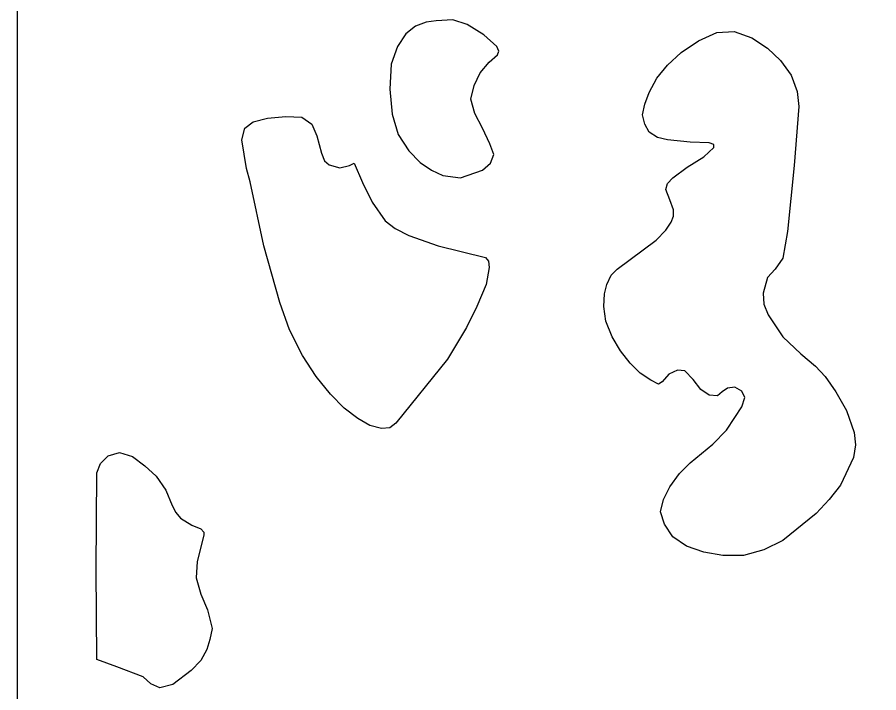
# Model space of a CAD drawing. Header units: centimetres. Extents: x 14.6 to 27.5, y -9.5 to 9.4.
# Drawn here: x 21.198 to 23.831, y -0.989 to 1.074 of the extents above; entities that cross this region are included whole.
import ezdxf

# ---------------------------------------------------------------- set-up
doc = ezdxf.new("R2010")
doc.units = ezdxf.units.CM
doc.header["$MEASUREMENT"] = 0
doc.layers.add('layer 1', color=7, linetype='Continuous')

msp = doc.modelspace()

# ---------------------------------------------------------------- linework, layer by layer
at = {"layer": 'layer 1', "color": 250}
for points, knots in [([(27.5, -9.49904), (27.5, -9.49904), (21.19814, -9.50001), (21.19814, -9.50001), (21.19814, -9.50001), (21.19814, -9.50001), (21.19814, 9.40559), (21.19814, 9.40559), (21.19814, 9.40559), (21.19814, 9.40559), (27.5, 9.40559), (27.5, 9.40559), (27.5, 9.40559), (27.5, 9.40559), (27.5, -9.49904), (27.5, -9.49904)], [0, 0, 0, 0, 0.2, 0.2, 0.2, 0.2, 0.4, 0.4, 0.4, 0.4, 0.6, 0.6, 0.6, 0.6, 1, 1, 1, 1]), ([(22.55234, 0.58311), (22.55234, 0.58311), (22.49877, 0.59008), (22.49877, 0.59008), (22.49877, 0.59008), (22.49877, 0.59008), (22.46411, 0.60674), (22.46411, 0.60674), (22.46411, 0.60674), (22.46411, 0.60674), (22.42945, 0.63057), (22.42945, 0.63057), (22.42945, 0.63057), (22.42945, 0.63057), (22.39444, 0.66621), (22.39444, 0.66621), (22.39444, 0.66621), (22.39444, 0.66621), (22.36223, 0.71619), (22.36223, 0.71619), (22.36223, 0.71619), (22.36223, 0.71619), (22.34368, 0.77798), (22.34368, 0.77798), (22.34368, 0.77798), (22.34368, 0.77798), (22.33668, 0.85391), (22.33668, 0.85391), (22.33668, 0.85391), (22.33668, 0.85391), (22.34123, 0.93004), (22.34123, 0.93004), (22.34123, 0.93004), (22.34123, 0.93004), (22.35978, 0.98466), (22.35978, 0.98466), (22.35978, 0.98466), (22.35978, 0.98466), (22.38534, 1.02263), (22.38534, 1.02263), (22.38534, 1.02263), (22.38534, 1.02263), (22.41545, 1.04645), (22.41545, 1.04645), (22.41545, 1.04645), (22.41545, 1.04645), (22.44801, 1.05827), (22.44801, 1.05827), (22.44801, 1.05827), (22.44801, 1.05827), (22.47812, 1.06311), (22.47812, 1.06311), (22.47812, 1.06311), (22.47812, 1.06311), (22.52888, 1.06544), (22.52888, 1.06544), (22.52888, 1.06544), (22.52888, 1.06544), (22.573, 1.0511), (22.573, 1.0511), (22.573, 1.0511), (22.573, 1.0511), (22.62411, 1.0203), (22.62411, 1.0203), (22.62411, 1.0203), (22.62411, 1.0203), (22.66332, 0.98466), (22.66332, 0.98466), (22.66332, 0.98466), (22.66332, 0.98466), (22.67032, 0.97033), (22.67032, 0.97033), (22.67032, 0.97033), (22.67032, 0.97033), (22.66577, 0.95851), (22.66577, 0.95851), (22.66577, 0.95851), (22.66577, 0.95851), (22.64021, 0.93701), (22.64021, 0.93701), (22.64021, 0.93701), (22.64021, 0.93701), (22.61256, 0.90389), (22.61256, 0.90389), (22.61256, 0.90389), (22.61256, 0.90389), (22.594, 0.86573), (22.594, 0.86573), (22.594, 0.86573), (22.594, 0.86573), (22.58455, 0.82311), (22.58455, 0.82311), (22.58455, 0.82311), (22.58455, 0.82311), (22.5961, 0.7803), (22.5961, 0.7803), (22.5961, 0.7803), (22.5961, 0.7803), (22.61956, 0.73517), (22.61956, 0.73517), (22.61956, 0.73517), (22.61956, 0.73517), (22.64267, 0.68752), (22.64267, 0.68752), (22.64267, 0.68752), (22.64267, 0.68752), (22.65422, 0.65439), (22.65422, 0.65439), (22.65422, 0.65439), (22.65422, 0.65439), (22.64477, 0.62824), (22.64477, 0.62824), (22.64477, 0.62824), (22.64477, 0.62824), (22.61956, 0.60674), (22.61956, 0.60674), (22.61956, 0.60674), (22.61956, 0.60674), (22.55234, 0.58311), (22.55234, 0.58311)], [0, 0, 0, 0, 0.0322581, 0.0322581, 0.0322581, 0.0322581, 0.0645161, 0.0645161, 0.0645161, 0.0645161, 0.0967742, 0.0967742, 0.0967742, 0.0967742, 0.1290323, 0.1290323, 0.1290323, 0.1290323, 0.1612903, 0.1612903, 0.1612903, 0.1612903, 0.1935484, 0.1935484, 0.1935484, 0.1935484, 0.2258065, 0.2258065, 0.2258065, 0.2258065, 0.2580645, 0.2580645, 0.2580645, 0.2580645, 0.2903226, 0.2903226, 0.2903226, 0.2903226, 0.3225806, 0.3225806, 0.3225806, 0.3225806, 0.3548387, 0.3548387, 0.3548387, 0.3548387, 0.3870968, 0.3870968, 0.3870968, 0.3870968, 0.4193548, 0.4193548, 0.4193548, 0.4193548, 0.4516129, 0.4516129, 0.4516129, 0.4516129, 0.483871, 0.483871, 0.483871, 0.483871, 0.516129, 0.516129, 0.516129, 0.516129, 0.5483871, 0.5483871, 0.5483871, 0.5483871, 0.5806452, 0.5806452, 0.5806452, 0.5806452, 0.6129032, 0.6129032, 0.6129032, 0.6129032, 0.6451613, 0.6451613, 0.6451613, 0.6451613, 0.6774194, 0.6774194, 0.6774194, 0.6774194, 0.7096774, 0.7096774, 0.7096774, 0.7096774, 0.7419355, 0.7419355, 0.7419355, 0.7419355, 0.7741935, 0.7741935, 0.7741935, 0.7741935, 0.8064516, 0.8064516, 0.8064516, 0.8064516, 0.8387097, 0.8387097, 0.8387097, 0.8387097, 0.8709677, 0.8709677, 0.8709677, 0.8709677, 0.9032258, 0.9032258, 0.9032258, 0.9032258, 0.9354839, 0.9354839, 0.9354839, 0.9354839, 1, 1, 1, 1]), ([(23.36598, -0.18687), (23.36598, -0.18687), (23.32432, -0.22968), (23.32432, -0.22968), (23.32432, -0.22968), (23.32432, -0.22968), (23.25465, -0.28682), (23.25465, -0.28682), (23.25465, -0.28682), (23.25465, -0.28682), (23.22209, -0.31994), (23.22209, -0.31994), (23.22209, -0.31994), (23.22209, -0.31994), (23.19198, -0.36043), (23.19198, -0.36043), (23.19198, -0.36043), (23.19198, -0.36043), (23.17342, -0.39839), (23.17342, -0.39839), (23.17342, -0.39839), (23.17342, -0.39839), (23.16432, -0.43636), (23.16432, -0.43636), (23.16432, -0.43636), (23.16432, -0.43636), (23.17587, -0.47452), (23.17587, -0.47452), (23.17587, -0.47452), (23.17587, -0.47452), (23.20143, -0.51248), (23.20143, -0.51248), (23.20143, -0.51248), (23.20143, -0.51248), (23.24309, -0.54096), (23.24309, -0.54096), (23.24309, -0.54096), (23.24309, -0.54096), (23.29631, -0.55994), (23.29631, -0.55994), (23.29631, -0.55994), (23.29631, -0.55994), (23.35443, -0.56963), (23.35443, -0.56963), (23.35443, -0.56963), (23.35443, -0.56963), (23.41709, -0.56963), (23.41709, -0.56963), (23.41709, -0.56963), (23.41709, -0.56963), (23.47976, -0.55297), (23.47976, -0.55297), (23.47976, -0.55297), (23.47976, -0.55297), (23.53753, -0.5243), (23.53753, -0.5243), (23.53753, -0.5243), (23.53753, -0.5243), (23.63976, -0.4412), (23.63976, -0.4412), (23.63976, -0.4412), (23.63976, -0.4412), (23.67897, -0.39839), (23.67897, -0.39839), (23.67897, -0.39839), (23.67897, -0.39839), (23.71363, -0.35558), (23.71363, -0.35558), (23.71363, -0.35558), (23.71363, -0.35558), (23.75319, -0.27016), (23.75319, -0.27016), (23.75319, -0.27016), (23.75319, -0.27016), (23.76019, -0.232), (23.76019, -0.232), (23.76019, -0.232), (23.76019, -0.232), (23.75564, -0.19403), (23.75564, -0.19403), (23.75564, -0.19403), (23.75564, -0.19403), (23.73219, -0.12759), (23.73219, -0.12759), (23.73219, -0.12759), (23.73219, -0.12759), (23.69998, -0.07045), (23.69998, -0.07045), (23.69998, -0.07045), (23.69998, -0.07045), (23.66742, -0.02299), (23.66742, -0.02299), (23.66742, -0.02299), (23.66742, -0.02299), (23.63731, 0.008), (23.63731, 0.008), (23.63731, 0.008), (23.63731, 0.008), (23.5932, 0.04597), (23.5932, 0.04597), (23.5932, 0.04597), (23.5932, 0.04597), (23.53753, 0.09827), (23.53753, 0.09827), (23.53753, 0.09827), (23.53753, 0.09827), (23.49342, 0.16471), (23.49342, 0.16471), (23.49342, 0.16471), (23.49342, 0.16471), (23.47976, 0.19802), (23.47976, 0.19802), (23.47976, 0.19802), (23.47976, 0.19802), (23.47731, 0.23134), (23.47731, 0.23134), (23.47731, 0.23134), (23.47731, 0.23134), (23.49132, 0.2788), (23.49132, 0.2788), (23.49132, 0.2788), (23.49132, 0.2788), (23.51442, 0.30495), (23.51442, 0.30495), (23.51442, 0.30495), (23.51442, 0.30495), (23.53753, 0.33827), (23.53753, 0.33827), (23.53753, 0.33827), (23.53753, 0.33827), (23.55153, 0.41904), (23.55153, 0.41904), (23.55153, 0.41904), (23.55153, 0.41904), (23.57219, 0.62108), (23.57219, 0.62108), (23.57219, 0.62108), (23.57219, 0.62108), (23.58619, 0.80161), (23.58619, 0.80161), (23.58619, 0.80161), (23.58619, 0.80161), (23.58164, 0.84674), (23.58164, 0.84674), (23.58164, 0.84674), (23.58164, 0.84674), (23.56309, 0.89672), (23.56309, 0.89672), (23.56309, 0.89672), (23.56309, 0.89672), (23.53053, 0.94185), (23.53053, 0.94185), (23.53053, 0.94185), (23.53053, 0.94185), (23.49132, 0.97982), (23.49132, 0.97982), (23.49132, 0.97982), (23.49132, 0.97982), (23.44265, 1.01081), (23.44265, 1.01081), (23.44265, 1.01081), (23.44265, 1.01081), (23.38909, 1.02979), (23.38909, 1.02979), (23.38909, 1.02979), (23.38909, 1.02979), (23.33587, 1.02747), (23.33587, 1.02747), (23.33587, 1.02747), (23.33587, 1.02747), (23.2802, 1.00132), (23.2802, 1.00132), (23.2802, 1.00132), (23.2802, 1.00132), (23.22699, 0.96568), (23.22699, 0.96568), (23.22699, 0.96568), (23.22699, 0.96568), (23.18498, 0.92752), (23.18498, 0.92752), (23.18498, 0.92752), (23.18498, 0.92752), (23.15277, 0.88723), (23.15277, 0.88723), (23.15277, 0.88723), (23.15277, 0.88723), (23.12966, 0.84442), (23.12966, 0.84442), (23.12966, 0.84442), (23.12966, 0.84442), (23.11565, 0.80878), (23.11565, 0.80878), (23.11565, 0.80878), (23.11565, 0.80878), (23.10865, 0.77546), (23.10865, 0.77546), (23.10865, 0.77546), (23.10865, 0.77546), (23.11565, 0.74698), (23.11565, 0.74698), (23.11565, 0.74698), (23.11565, 0.74698), (23.12966, 0.72316), (23.12966, 0.72316), (23.12966, 0.72316), (23.12966, 0.72316), (23.15487, 0.7065), (23.15487, 0.7065), (23.15487, 0.7065), (23.15487, 0.7065), (23.18498, 0.69953), (23.18498, 0.69953), (23.18498, 0.69953), (23.18498, 0.69953), (23.25465, 0.69236), (23.25465, 0.69236), (23.25465, 0.69236), (23.25465, 0.69236), (23.31276, 0.69004), (23.31276, 0.69004), (23.31276, 0.69004), (23.31276, 0.69004), (23.32642, 0.68519), (23.32642, 0.68519), (23.32642, 0.68519), (23.32642, 0.68519), (23.32642, 0.6757), (23.32642, 0.6757), (23.32642, 0.6757), (23.32642, 0.6757), (23.29631, 0.64723), (23.29631, 0.64723), (23.29631, 0.64723), (23.29631, 0.64723), (23.24554, 0.61623), (23.24554, 0.61623), (23.24554, 0.61623), (23.24554, 0.61623), (23.20143, 0.58311), (23.20143, 0.58311), (23.20143, 0.58311), (23.20143, 0.58311), (23.18498, 0.56645), (23.18498, 0.56645), (23.18498, 0.56645), (23.18498, 0.56645), (23.18042, 0.54727), (23.18042, 0.54727), (23.18042, 0.54727), (23.18042, 0.54727), (23.19198, 0.51648), (23.19198, 0.51648), (23.19198, 0.51648), (23.19198, 0.51648), (23.20353, 0.48568), (23.20353, 0.48568), (23.20353, 0.48568), (23.20353, 0.48568), (23.20353, 0.4665), (23.20353, 0.4665), (23.20353, 0.4665), (23.20353, 0.4665), (23.19688, 0.44752), (23.19688, 0.44752), (23.19688, 0.44752), (23.19688, 0.44752), (23.18042, 0.42388), (23.18042, 0.42388), (23.18042, 0.42388), (23.18042, 0.42388), (23.15032, 0.39289), (23.15032, 0.39289), (23.15032, 0.39289), (23.15032, 0.39289), (23.03198, 0.30495), (23.03198, 0.30495), (23.03198, 0.30495), (23.03198, 0.30495), (23.01342, 0.28597), (23.01342, 0.28597), (23.01342, 0.28597), (23.01342, 0.28597), (22.99977, 0.25749), (22.99977, 0.25749), (22.99977, 0.25749), (22.99977, 0.25749), (22.99277, 0.22902), (22.99277, 0.22902), (22.99277, 0.22902), (22.99277, 0.22902), (22.99032, 0.19086), (22.99032, 0.19086), (22.99032, 0.19086), (22.99032, 0.19086), (22.99732, 0.14572), (22.99732, 0.14572), (22.99732, 0.14572), (22.99732, 0.14572), (23.01588, 0.09827), (23.01588, 0.09827), (23.01588, 0.09827), (23.01588, 0.09827), (23.04143, 0.05546), (23.04143, 0.05546), (23.04143, 0.05546), (23.04143, 0.05546), (23.07154, 0.01749), (23.07154, 0.01749), (23.07154, 0.01749), (23.07154, 0.01749), (23.10165, -0.0135), (23.10165, -0.0135), (23.10165, -0.0135), (23.10165, -0.0135), (23.13421, -0.03481), (23.13421, -0.03481), (23.13421, -0.03481), (23.13421, -0.03481), (23.15732, -0.04682), (23.15732, -0.04682), (23.15732, -0.04682), (23.15732, -0.04682), (23.16887, -0.03965), (23.16887, -0.03965), (23.16887, -0.03965), (23.16887, -0.03965), (23.18988, -0.01583), (23.18988, -0.01583), (23.18988, -0.01583), (23.18988, -0.01583), (23.21543, -0.00401), (23.21543, -0.00401), (23.21543, -0.00401), (23.21543, -0.00401), (23.23854, -0.00633), (23.23854, -0.00633), (23.23854, -0.00633), (23.23854, -0.00633), (23.2641, -0.03248), (23.2641, -0.03248), (23.2641, -0.03248), (23.2641, -0.03248), (23.28721, -0.06328), (23.28721, -0.06328), (23.28721, -0.06328), (23.28721, -0.06328), (23.31276, -0.07994), (23.31276, -0.07994), (23.31276, -0.07994), (23.31276, -0.07994), (23.33832, -0.08246), (23.33832, -0.08246), (23.33832, -0.08246), (23.33832, -0.08246), (23.35197, -0.07045), (23.35197, -0.07045), (23.35197, -0.07045), (23.35197, -0.07045), (23.36843, -0.05863), (23.36843, -0.05863), (23.36843, -0.05863), (23.36843, -0.05863), (23.39154, -0.05631), (23.39154, -0.05631), (23.39154, -0.05631), (23.39154, -0.05631), (23.41219, -0.06813), (23.41219, -0.06813), (23.41219, -0.06813), (23.41219, -0.06813), (23.42164, -0.08711), (23.42164, -0.08711), (23.42164, -0.08711), (23.42164, -0.08711), (23.41219, -0.11558), (23.41219, -0.11558), (23.41219, -0.11558), (23.41219, -0.11558), (23.39154, -0.1489), (23.39154, -0.1489), (23.39154, -0.1489), (23.39154, -0.1489), (23.36598, -0.18687), (23.36598, -0.18687)], [0, 0, 0, 0, 0.0103093, 0.0103093, 0.0103093, 0.0103093, 0.0206186, 0.0206186, 0.0206186, 0.0206186, 0.0309278, 0.0309278, 0.0309278, 0.0309278, 0.0412371, 0.0412371, 0.0412371, 0.0412371, 0.0515464, 0.0515464, 0.0515464, 0.0515464, 0.0618557, 0.0618557, 0.0618557, 0.0618557, 0.0721649, 0.0721649, 0.0721649, 0.0721649, 0.0824742, 0.0824742, 0.0824742, 0.0824742, 0.0927835, 0.0927835, 0.0927835, 0.0927835, 0.1030928, 0.1030928, 0.1030928, 0.1030928, 0.1134021, 0.1134021, 0.1134021, 0.1134021, 0.1237113, 0.1237113, 0.1237113, 0.1237113, 0.1340206, 0.1340206, 0.1340206, 0.1340206, 0.1443299, 0.1443299, 0.1443299, 0.1443299, 0.1546392, 0.1546392, 0.1546392, 0.1546392, 0.1649485, 0.1649485, 0.1649485, 0.1649485, 0.1752577, 0.1752577, 0.1752577, 0.1752577, 0.185567, 0.185567, 0.185567, 0.185567, 0.1958763, 0.1958763, 0.1958763, 0.1958763, 0.2061856, 0.2061856, 0.2061856, 0.2061856, 0.2164948, 0.2164948, 0.2164948, 0.2164948, 0.2268041, 0.2268041, 0.2268041, 0.2268041, 0.2371134, 0.2371134, 0.2371134, 0.2371134, 0.2474227, 0.2474227, 0.2474227, 0.2474227, 0.257732, 0.257732, 0.257732, 0.257732, 0.2680412, 0.2680412, 0.2680412, 0.2680412, 0.2783505, 0.2783505, 0.2783505, 0.2783505, 0.2886598, 0.2886598, 0.2886598, 0.2886598, 0.2989691, 0.2989691, 0.2989691, 0.2989691, 0.3092784, 0.3092784, 0.3092784, 0.3092784, 0.3195876, 0.3195876, 0.3195876, 0.3195876, 0.3298969, 0.3298969, 0.3298969, 0.3298969, 0.3402062, 0.3402062, 0.3402062, 0.3402062, 0.3505155, 0.3505155, 0.3505155, 0.3505155, 0.3608247, 0.3608247, 0.3608247, 0.3608247, 0.371134, 0.371134, 0.371134, 0.371134, 0.3814433, 0.3814433, 0.3814433, 0.3814433, 0.3917526, 0.3917526, 0.3917526, 0.3917526, 0.4020619, 0.4020619, 0.4020619, 0.4020619, 0.4123711, 0.4123711, 0.4123711, 0.4123711, 0.4226804, 0.4226804, 0.4226804, 0.4226804, 0.4329897, 0.4329897, 0.4329897, 0.4329897, 0.443299, 0.443299, 0.443299, 0.443299, 0.4536082, 0.4536082, 0.4536082, 0.4536082, 0.4639175, 0.4639175, 0.4639175, 0.4639175, 0.4742268, 0.4742268, 0.4742268, 0.4742268, 0.4845361, 0.4845361, 0.4845361, 0.4845361, 0.4948454, 0.4948454, 0.4948454, 0.4948454, 0.5051546, 0.5051546, 0.5051546, 0.5051546, 0.5154639, 0.5154639, 0.5154639, 0.5154639, 0.5257732, 0.5257732, 0.5257732, 0.5257732, 0.5360825, 0.5360825, 0.5360825, 0.5360825, 0.5463918, 0.5463918, 0.5463918, 0.5463918, 0.556701, 0.556701, 0.556701, 0.556701, 0.5670103, 0.5670103, 0.5670103, 0.5670103, 0.5773196, 0.5773196, 0.5773196, 0.5773196, 0.5876289, 0.5876289, 0.5876289, 0.5876289, 0.5979381, 0.5979381, 0.5979381, 0.5979381, 0.6082474, 0.6082474, 0.6082474, 0.6082474, 0.6185567, 0.6185567, 0.6185567, 0.6185567, 0.628866, 0.628866, 0.628866, 0.628866, 0.6391753, 0.6391753, 0.6391753, 0.6391753, 0.6494845, 0.6494845, 0.6494845, 0.6494845, 0.6597938, 0.6597938, 0.6597938, 0.6597938, 0.6701031, 0.6701031, 0.6701031, 0.6701031, 0.6804124, 0.6804124, 0.6804124, 0.6804124, 0.6907216, 0.6907216, 0.6907216, 0.6907216, 0.7010309, 0.7010309, 0.7010309, 0.7010309, 0.7113402, 0.7113402, 0.7113402, 0.7113402, 0.7216495, 0.7216495, 0.7216495, 0.7216495, 0.7319588, 0.7319588, 0.7319588, 0.7319588, 0.742268, 0.742268, 0.742268, 0.742268, 0.7525773, 0.7525773, 0.7525773, 0.7525773, 0.7628866, 0.7628866, 0.7628866, 0.7628866, 0.7731959, 0.7731959, 0.7731959, 0.7731959, 0.7835052, 0.7835052, 0.7835052, 0.7835052, 0.7938144, 0.7938144, 0.7938144, 0.7938144, 0.8041237, 0.8041237, 0.8041237, 0.8041237, 0.814433, 0.814433, 0.814433, 0.814433, 0.8247423, 0.8247423, 0.8247423, 0.8247423, 0.8350515, 0.8350515, 0.8350515, 0.8350515, 0.8453608, 0.8453608, 0.8453608, 0.8453608, 0.8556701, 0.8556701, 0.8556701, 0.8556701, 0.8659794, 0.8659794, 0.8659794, 0.8659794, 0.8762887, 0.8762887, 0.8762887, 0.8762887, 0.8865979, 0.8865979, 0.8865979, 0.8865979, 0.8969072, 0.8969072, 0.8969072, 0.8969072, 0.9072165, 0.9072165, 0.9072165, 0.9072165, 0.9175258, 0.9175258, 0.9175258, 0.9175258, 0.9278351, 0.9278351, 0.9278351, 0.9278351, 0.9381443, 0.9381443, 0.9381443, 0.9381443, 0.9484536, 0.9484536, 0.9484536, 0.9484536, 0.9587629, 0.9587629, 0.9587629, 0.9587629, 0.9690722, 0.9690722, 0.9690722, 0.9690722, 0.9793814, 0.9793814, 0.9793814, 0.9793814, 1, 1, 1, 1]), ([(21.9099, 0.5711), (21.9099, 0.5711), (21.95156, 0.37623), (21.95156, 0.37623), (21.95156, 0.37623), (21.95156, 0.37623), (22.00023, 0.20287), (22.00023, 0.20287), (22.00023, 0.20287), (22.00023, 0.20287), (22.03034, 0.11957), (22.03034, 0.11957), (22.03034, 0.11957), (22.03034, 0.11957), (22.0699, 0.04112), (22.0699, 0.04112), (22.0699, 0.04112), (22.0699, 0.04112), (22.11156, -0.02299), (22.11156, -0.02299), (22.11156, -0.02299), (22.11156, -0.02299), (22.15567, -0.07762), (22.15567, -0.07762), (22.15567, -0.07762), (22.15567, -0.07762), (22.19733, -0.12043), (22.19733, -0.12043), (22.19733, -0.12043), (22.19733, -0.12043), (22.23935, -0.15123), (22.23935, -0.15123), (22.23935, -0.15123), (22.23935, -0.15123), (22.27611, -0.17273), (22.27611, -0.17273), (22.27611, -0.17273), (22.27611, -0.17273), (22.31112, -0.18222), (22.31112, -0.18222), (22.31112, -0.18222), (22.31112, -0.18222), (22.33668, -0.17989), (22.33668, -0.17989), (22.33668, -0.17989), (22.33668, -0.17989), (22.35523, -0.16556), (22.35523, -0.16556), (22.35523, -0.16556), (22.35523, -0.16556), (22.51278, 0.02931), (22.51278, 0.02931), (22.51278, 0.02931), (22.51278, 0.02931), (22.57089, 0.12674), (22.57089, 0.12674), (22.57089, 0.12674), (22.57089, 0.12674), (22.6031, 0.19086), (22.6031, 0.19086), (22.6031, 0.19086), (22.6031, 0.19086), (22.63111, 0.25749), (22.63111, 0.25749), (22.63111, 0.25749), (22.63111, 0.25749), (22.64021, 0.30979), (22.64021, 0.30979), (22.64021, 0.30979), (22.64021, 0.30979), (22.63811, 0.32878), (22.63811, 0.32878), (22.63811, 0.32878), (22.63811, 0.32878), (22.62866, 0.34059), (22.62866, 0.34059), (22.62866, 0.34059), (22.62866, 0.34059), (22.48477, 0.37623), (22.48477, 0.37623), (22.48477, 0.37623), (22.48477, 0.37623), (22.39444, 0.40723), (22.39444, 0.40723), (22.39444, 0.40723), (22.39444, 0.40723), (22.35278, 0.42853), (22.35278, 0.42853), (22.35278, 0.42853), (22.35278, 0.42853), (22.32267, 0.45236), (22.32267, 0.45236), (22.32267, 0.45236), (22.32267, 0.45236), (22.28311, 0.50931), (22.28311, 0.50931), (22.28311, 0.50931), (22.28311, 0.50931), (22.253, 0.56878), (22.253, 0.56878), (22.253, 0.56878), (22.253, 0.56878), (22.22744, 0.62824), (22.22744, 0.62824), (22.22744, 0.62824), (22.22744, 0.62824), (22.21379, 0.62108), (22.21379, 0.62108), (22.21379, 0.62108), (22.21379, 0.62108), (22.18368, 0.61391), (22.18368, 0.61391), (22.18368, 0.61391), (22.18368, 0.61391), (22.15112, 0.6234), (22.15112, 0.6234), (22.15112, 0.6234), (22.15112, 0.6234), (22.13712, 0.63522), (22.13712, 0.63522), (22.13712, 0.63522), (22.13712, 0.63522), (22.12801, 0.65904), (22.12801, 0.65904), (22.12801, 0.65904), (22.12801, 0.65904), (22.11401, 0.71134), (22.11401, 0.71134), (22.11401, 0.71134), (22.11401, 0.71134), (22.09791, 0.74698), (22.09791, 0.74698), (22.09791, 0.74698), (22.09791, 0.74698), (22.06745, 0.76829), (22.06745, 0.76829), (22.06745, 0.76829), (22.06745, 0.76829), (22.01878, 0.77081), (22.01878, 0.77081), (22.01878, 0.77081), (22.01878, 0.77081), (21.96312, 0.76597), (21.96312, 0.76597), (21.96312, 0.76597), (21.96312, 0.76597), (21.91935, 0.75415), (21.91935, 0.75415), (21.91935, 0.75415), (21.91935, 0.75415), (21.8938, 0.73517), (21.8938, 0.73517), (21.8938, 0.73517), (21.8938, 0.73517), (21.88434, 0.69953), (21.88434, 0.69953), (21.88434, 0.69953), (21.88434, 0.69953), (21.89835, 0.61158), (21.89835, 0.61158), (21.89835, 0.61158), (21.89835, 0.61158), (21.9099, 0.5711), (21.9099, 0.5711)], [0, 0, 0, 0, 0.0238095, 0.0238095, 0.0238095, 0.0238095, 0.047619, 0.047619, 0.047619, 0.047619, 0.0714286, 0.0714286, 0.0714286, 0.0714286, 0.0952381, 0.0952381, 0.0952381, 0.0952381, 0.1190476, 0.1190476, 0.1190476, 0.1190476, 0.1428571, 0.1428571, 0.1428571, 0.1428571, 0.1666667, 0.1666667, 0.1666667, 0.1666667, 0.1904762, 0.1904762, 0.1904762, 0.1904762, 0.2142857, 0.2142857, 0.2142857, 0.2142857, 0.2380952, 0.2380952, 0.2380952, 0.2380952, 0.2619048, 0.2619048, 0.2619048, 0.2619048, 0.2857143, 0.2857143, 0.2857143, 0.2857143, 0.3095238, 0.3095238, 0.3095238, 0.3095238, 0.3333333, 0.3333333, 0.3333333, 0.3333333, 0.3571429, 0.3571429, 0.3571429, 0.3571429, 0.3809524, 0.3809524, 0.3809524, 0.3809524, 0.4047619, 0.4047619, 0.4047619, 0.4047619, 0.4285714, 0.4285714, 0.4285714, 0.4285714, 0.452381, 0.452381, 0.452381, 0.452381, 0.4761905, 0.4761905, 0.4761905, 0.4761905, 0.5, 0.5, 0.5, 0.5, 0.5238095, 0.5238095, 0.5238095, 0.5238095, 0.547619, 0.547619, 0.547619, 0.547619, 0.5714286, 0.5714286, 0.5714286, 0.5714286, 0.5952381, 0.5952381, 0.5952381, 0.5952381, 0.6190476, 0.6190476, 0.6190476, 0.6190476, 0.6428571, 0.6428571, 0.6428571, 0.6428571, 0.6666667, 0.6666667, 0.6666667, 0.6666667, 0.6904762, 0.6904762, 0.6904762, 0.6904762, 0.7142857, 0.7142857, 0.7142857, 0.7142857, 0.7380952, 0.7380952, 0.7380952, 0.7380952, 0.7619048, 0.7619048, 0.7619048, 0.7619048, 0.7857143, 0.7857143, 0.7857143, 0.7857143, 0.8095238, 0.8095238, 0.8095238, 0.8095238, 0.8333333, 0.8333333, 0.8333333, 0.8333333, 0.8571429, 0.8571429, 0.8571429, 0.8571429, 0.8809524, 0.8809524, 0.8809524, 0.8809524, 0.9047619, 0.9047619, 0.9047619, 0.9047619, 0.9285714, 0.9285714, 0.9285714, 0.9285714, 0.952381, 0.952381, 0.952381, 0.952381, 1, 1, 1, 1]), ([(21.44146, -0.88788), (21.44146, -0.88788), (21.50203, -0.90939), (21.50203, -0.90939), (21.50203, -0.90939), (21.50203, -0.90939), (21.5829, -0.94019), (21.5829, -0.94019), (21.5829, -0.94019), (21.5829, -0.94019), (21.60636, -0.96169), (21.60636, -0.96169), (21.60636, -0.96169), (21.60636, -0.96169), (21.63402, -0.9735), (21.63402, -0.9735), (21.63402, -0.9735), (21.63402, -0.9735), (21.67358, -0.96401), (21.67358, -0.96401), (21.67358, -0.96401), (21.67358, -0.96401), (21.72925, -0.9212), (21.72925, -0.9212), (21.72925, -0.9212), (21.72925, -0.9212), (21.75936, -0.8904), (21.75936, -0.8904), (21.75936, -0.8904), (21.75936, -0.8904), (21.77791, -0.85709), (21.77791, -0.85709), (21.77791, -0.85709), (21.77791, -0.85709), (21.78701, -0.82609), (21.78701, -0.82609), (21.78701, -0.82609), (21.78701, -0.82609), (21.79402, -0.79297), (21.79402, -0.79297), (21.79402, -0.79297), (21.79402, -0.79297), (21.78001, -0.73583), (21.78001, -0.73583), (21.78001, -0.73583), (21.78001, -0.73583), (21.75936, -0.68837), (21.75936, -0.68837), (21.75936, -0.68837), (21.75936, -0.68837), (21.74535, -0.63839), (21.74535, -0.63839), (21.74535, -0.63839), (21.74535, -0.63839), (21.7478, -0.58861), (21.7478, -0.58861), (21.7478, -0.58861), (21.7478, -0.58861), (21.76846, -0.50784), (21.76846, -0.50784), (21.76846, -0.50784), (21.76846, -0.50784), (21.76846, -0.49815), (21.76846, -0.49815), (21.76846, -0.49815), (21.76846, -0.49815), (21.75936, -0.48866), (21.75936, -0.48866), (21.75936, -0.48866), (21.75936, -0.48866), (21.73135, -0.47684), (21.73135, -0.47684), (21.73135, -0.47684), (21.73135, -0.47684), (21.69669, -0.45554), (21.69669, -0.45554), (21.69669, -0.45554), (21.69669, -0.45554), (21.68268, -0.43888), (21.68268, -0.43888), (21.68268, -0.43888), (21.68268, -0.43888), (21.67113, -0.41738), (21.67113, -0.41738), (21.67113, -0.41738), (21.67113, -0.41738), (21.65257, -0.36992), (21.65257, -0.36992), (21.65257, -0.36992), (21.65257, -0.36992), (21.62247, -0.32711), (21.62247, -0.32711), (21.62247, -0.32711), (21.62247, -0.32711), (21.58781, -0.29631), (21.58781, -0.29631), (21.58781, -0.29631), (21.58781, -0.29631), (21.55069, -0.26764), (21.55069, -0.26764), (21.55069, -0.26764), (21.55069, -0.26764), (21.51113, -0.25583), (21.51113, -0.25583), (21.51113, -0.25583), (21.51113, -0.25583), (21.47647, -0.26532), (21.47647, -0.26532), (21.47647, -0.26532), (21.47647, -0.26532), (21.45302, -0.28914), (21.45302, -0.28914), (21.45302, -0.28914), (21.45302, -0.28914), (21.44146, -0.31762), (21.44146, -0.31762), (21.44146, -0.31762), (21.44146, -0.31762), (21.43936, -0.61224), (21.43936, -0.61224), (21.43936, -0.61224), (21.43936, -0.61224), (21.44146, -0.88788), (21.44146, -0.88788)], [0, 0, 0, 0, 0.03125, 0.03125, 0.03125, 0.03125, 0.0625, 0.0625, 0.0625, 0.0625, 0.09375, 0.09375, 0.09375, 0.09375, 0.125, 0.125, 0.125, 0.125, 0.15625, 0.15625, 0.15625, 0.15625, 0.1875, 0.1875, 0.1875, 0.1875, 0.21875, 0.21875, 0.21875, 0.21875, 0.25, 0.25, 0.25, 0.25, 0.28125, 0.28125, 0.28125, 0.28125, 0.3125, 0.3125, 0.3125, 0.3125, 0.34375, 0.34375, 0.34375, 0.34375, 0.375, 0.375, 0.375, 0.375, 0.40625, 0.40625, 0.40625, 0.40625, 0.4375, 0.4375, 0.4375, 0.4375, 0.46875, 0.46875, 0.46875, 0.46875, 0.5, 0.5, 0.5, 0.5, 0.53125, 0.53125, 0.53125, 0.53125, 0.5625, 0.5625, 0.5625, 0.5625, 0.59375, 0.59375, 0.59375, 0.59375, 0.625, 0.625, 0.625, 0.625, 0.65625, 0.65625, 0.65625, 0.65625, 0.6875, 0.6875, 0.6875, 0.6875, 0.71875, 0.71875, 0.71875, 0.71875, 0.75, 0.75, 0.75, 0.75, 0.78125, 0.78125, 0.78125, 0.78125, 0.8125, 0.8125, 0.8125, 0.8125, 0.84375, 0.84375, 0.84375, 0.84375, 0.875, 0.875, 0.875, 0.875, 0.90625, 0.90625, 0.90625, 0.90625, 0.9375, 0.9375, 0.9375, 0.9375, 1, 1, 1, 1])]:
    msp.add_open_spline(points, degree=3, knots=knots, dxfattribs=at)

doc.saveas('drawing.dxf')
